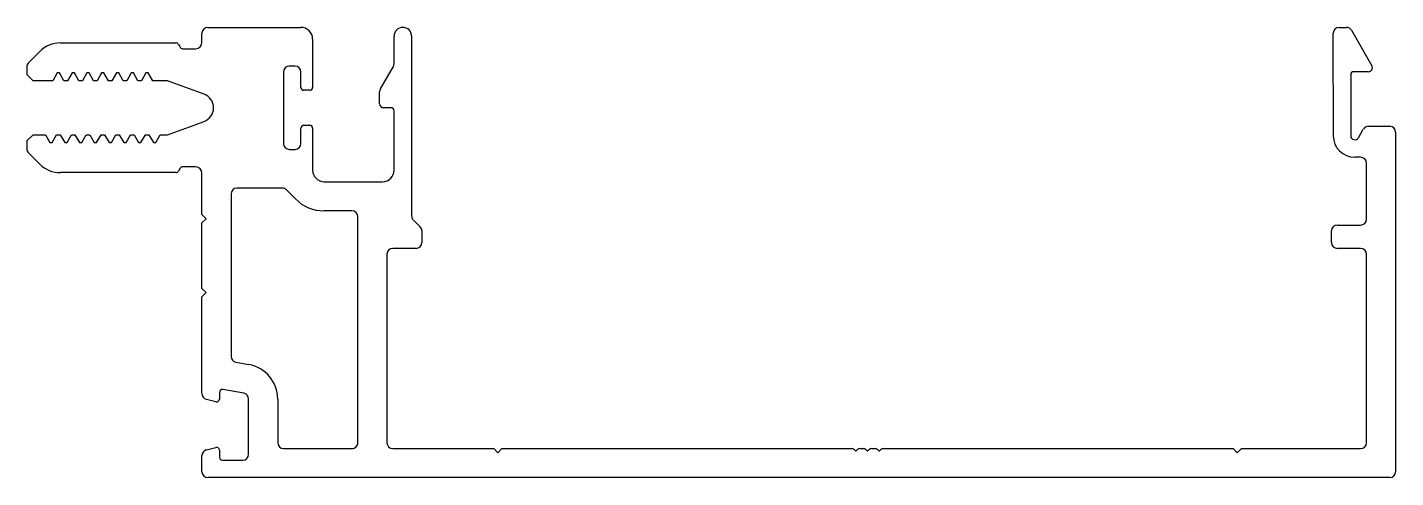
# Model space of a CAD drawing. Extents: x 3 to 121, y 4 to 43.
import ezdxf

# ---------------------------------------------------------------- set-up
doc = ezdxf.new("R2010")
doc.units = 0
doc.layers.get('0').update_dxf_attribs({"linetype": 'CONTINUOUS'})

msp = doc.modelspace()

# ---------------------------------------------------------------- linework, layer by layer
for p, q in [((18.28, 41.63), (18.28, 42.41)), ((18.78, 42.91), (26.78, 42.91)), ((115.44, 33.61), (115.43, 42.41)), ((115.93, 42.91), (116.56, 42.91)), ((116.99, 42.66), (118.75, 39.62)), ((6.12, 41.58), (16.04, 41.58)), ((16.26, 41.46), (16.4, 41.21)), ((27.78, 41.91), (27.78, 37.76)), ((34.78, 39.81), (34.78, 42.16)), ((36.28, 42.16), (36.28, 26.73)), ((3.36, 39.85), (4.36, 40.85)), ((16.62, 41.08), (17.73, 41.08)), ((3.28, 38.83), (3.28, 39.67)), ((3.78, 38.33), (3.28, 38.83)), ((5.85, 39), (5.47, 38.33)), ((6.05, 39), (5.85, 39)), ((6.43, 38.33), (6.05, 39)), ((7.12, 39), (6.74, 38.33)), ((7.32, 39), (7.12, 39)), ((7.7, 38.33), (7.32, 39)), ((8.39, 39), (8.01, 38.33)), ((8.59, 39), (8.39, 39)), ((8.97, 38.33), (8.59, 39)), ((9.66, 39), (9.28, 38.33)), ((9.86, 39), (9.66, 39)), ((10.24, 38.33), (9.86, 39)), ((10.93, 39), (10.55, 38.33)), ((11.13, 39), (10.93, 39)), ((11.51, 38.33), (11.13, 39)), ((12.2, 39), (11.82, 38.33)), ((12.4, 39), (12.2, 39)), ((12.78, 38.33), (12.4, 39)), ((13.47, 39), (13.09, 38.33)), ((13.67, 39), (13.47, 39)), ((14.05, 38.33), (13.67, 39)), ((25.28, 39.08), (25.28, 32.94)), ((26.28, 39.58), (25.78, 39.58)), ((26.78, 37.76), (26.78, 39.08)), ((33.6, 37.63), (34.72, 39.56)), ((116.93, 38.85), (116.93, 33.61)), ((118.44, 39.1), (117.18, 39.1)), ((5.47, 38.33), (3.78, 38.33)), ((6.74, 38.33), (6.43, 38.33)), ((8.01, 38.33), (7.7, 38.33)), ((9.28, 38.33), (8.97, 38.33)), ((10.55, 38.33), (10.24, 38.33)), ((11.82, 38.33), (11.51, 38.33)), ((13.09, 38.33), (12.78, 38.33)), ((15.32, 38.33), (14.05, 38.33)), ((18.46, 37.19), (15.32, 38.33)), ((27.53, 37.51), (27.03, 37.51)), ((33.53, 36.36), (33.53, 37.38)), ((34.53, 36.01), (33.88, 36.01)), ((34.78, 30.66), (34.78, 35.76)), ((15.32, 33.69), (18.46, 34.84)), ((26.78, 32.94), (26.78, 34.26)), ((27.03, 34.51), (27.53, 34.51)), ((27.78, 34.26), (27.78, 30.66)), ((117.59, 33.44), (118.01, 34.17)), ((118.45, 34.42), (120.28, 34.42)), ((3.28, 33.19), (3.78, 33.69)), ((3.28, 32.35), (3.28, 33.19)), ((3.78, 33.69), (4.83, 33.69)), ((4.83, 33.69), (5.22, 33.03)), ((5.22, 33.03), (5.42, 33.03)), ((5.42, 33.03), (5.8, 33.69)), ((5.8, 33.69), (6.1, 33.69)), ((6.1, 33.69), (6.49, 33.03)), ((6.49, 33.03), (6.69, 33.03)), ((6.69, 33.03), (7.07, 33.69)), ((7.07, 33.69), (7.37, 33.69)), ((7.37, 33.69), (7.76, 33.03)), ((7.76, 33.03), (7.96, 33.03)), ((7.96, 33.03), (8.34, 33.69)), ((8.34, 33.69), (8.64, 33.69)), ((8.64, 33.69), (9.03, 33.03)), ((9.03, 33.03), (9.23, 33.03)), ((9.23, 33.03), (9.61, 33.69)), ((9.61, 33.69), (9.91, 33.69)), ((9.91, 33.69), (10.3, 33.03)), ((10.3, 33.03), (10.5, 33.03)), ((10.5, 33.03), (10.88, 33.69)), ((10.88, 33.69), (11.18, 33.69)), ((11.18, 33.69), (11.57, 33.03)), ((11.57, 33.03), (11.77, 33.03)), ((11.77, 33.03), (12.15, 33.69)), ((12.15, 33.69), (12.45, 33.69)), ((12.45, 33.69), (12.84, 33.03)), ((12.84, 33.03), (13.04, 33.03)), ((13.04, 33.03), (13.42, 33.69)), ((13.42, 33.69), (13.72, 33.69)), ((13.72, 33.69), (14.11, 33.03)), ((14.11, 33.03), (14.31, 33.03)), ((14.31, 33.03), (14.69, 33.69)), ((14.69, 33.69), (15.32, 33.69)), ((120.78, 33.92), (120.78, 4.76)), ((4.36, 31.17), (3.36, 32.17)), ((25.78, 32.44), (26.28, 32.44)), ((117.78, 31.76), (117.28, 31.76)), ((16.4, 30.82), (16.26, 30.57)), ((17.73, 30.94), (16.62, 30.94)), ((118.28, 26.44), (118.28, 31.26)), ((16.04, 30.44), (6.12, 30.44)), ((18.28, 26.84), (18.28, 30.39)), ((28.78, 29.66), (33.78, 29.66)), ((20.78, 28.61), (20.78, 14.66)), ((25.18, 29.11), (21.28, 29.11)), ((26.31, 28.19), (25.53, 28.96)), ((31.16, 27.16), (28.78, 27.16)), ((18.64, 26.49), (18.28, 26.84)), ((18.28, 26.13), (18.64, 26.49)), ((18.28, 20.49), (18.28, 26.13)), ((31.66, 7.26), (31.66, 26.66)), ((36.43, 26.37), (37.01, 25.79)), ((115.78, 25.94), (117.78, 25.94)), ((37.16, 25.44), (37.16, 24.44)), ((115.28, 24.44), (115.28, 25.44)), ((36.66, 23.94), (34.66, 23.94)), ((117.78, 23.94), (115.78, 23.94)), ((34.16, 23.44), (34.16, 7.26)), ((118.28, 7.26), (118.28, 23.44)), ((18.64, 20.14), (18.28, 20.49)), ((18.28, 19.78), (18.64, 20.14)), ((18.28, 11.47), (18.28, 19.78)), ((21.2, 14.16), (22.31, 13.97)), ((21.87, 11.51), (20.08, 11.82)), ((19.47, 10.77), (18.66, 10.98)), ((19.78, 11.58), (19.78, 11.01)), ((22.28, 6.26), (22.28, 11.01)), ((24.78, 11.01), (24.78, 7.26)), ((18.28, 4.76), (18.28, 6.15)), ((18.66, 6.64), (19.47, 6.86)), ((19.78, 6.61), (19.78, 6.01)), ((25.28, 6.76), (31.16, 6.76)), ((34.66, 6.76), (43.33, 6.76)), ((43.33, 6.76), (43.68, 6.4)), ((43.68, 6.4), (44.04, 6.76)), ((44.04, 6.76), (74.08, 6.76)), ((74.26, 6.69), (74.43, 6.52)), ((74.44, 6.52), (74.61, 6.69)), ((74.79, 6.76), (75.08, 6.76)), ((75.26, 6.69), (75.43, 6.52)), ((75.44, 6.52), (75.61, 6.69)), ((75.79, 6.76), (76.08, 6.76)), ((76.26, 6.69), (76.43, 6.52)), ((76.44, 6.52), (76.61, 6.69)), ((76.79, 6.76), (106.83, 6.76)), ((106.83, 6.76), (107.18, 6.4)), ((107.18, 6.4), (107.54, 6.76)), ((107.54, 6.76), (117.78, 6.76)), ((20.03, 5.76), (21.78, 5.76)), ((120.28, 4.26), (18.78, 4.26))]:
    msp.add_line(p, q)
for centre, radius, start, end in [((18.78, 42.41), 0.5, 90, 180), ((26.78, 41.91), 1, 360, 90), ((35.53, 42.16), 0.75, 0, 180), ((115.93, 42.41), 0.5, 90, 180), ((116.56, 42.41), 0.5, 30, 90), ((6.12, 39.08), 2.5, 90, 135), ((16.04, 41.33), 0.25, 30, 90), ((16.62, 41.33), 0.25, 210, 270), ((17.73, 41.63), 0.55, 270, 360), ((3.53, 39.67), 0.25, 135, 180), ((25.78, 39.08), 0.5, 90, 180), ((26.28, 39.08), 0.5, 0, 90), ((34.28, 39.81), 0.5, 330, 0), ((117.18, 38.85), 0.25, 90, 180), ((118.44, 39.45), 0.35, 270, 30), ((27.03, 37.76), 0.25, 180, 270), ((27.53, 37.76), 0.25, 270, 0), ((34.03, 37.38), 0.5, 150, 180), ((18.03, 36.01), 1.25, 290, 70), ((33.88, 36.36), 0.35, 180, 270), ((34.53, 35.76), 0.25, 0, 90), ((27.03, 34.26), 0.25, 90, 180), ((27.53, 34.26), 0.25, 0, 90), ((118.45, 33.92), 0.5, 90, 150), ((120.28, 33.92), 0.5, 0, 90), ((25.78, 32.94), 0.5, 180, 270), ((26.28, 32.94), 0.5, 270, 360), ((117.28, 33.61), 1.85, 180.0102, 270), ((117.28, 33.61), 0.35, 180, 330), ((3.53, 32.35), 0.25, 180, 225), ((117.78, 31.26), 0.5, 0, 90), ((6.12, 32.94), 2.5, 225, 270), ((16.04, 30.69), 0.25, 270, 330), ((16.62, 30.69), 0.25, 90, 150), ((17.73, 30.39), 0.55, 360, 90), ((28.78, 30.66), 1, 180, 270), ((33.78, 30.66), 1, 270, 360), ((21.28, 28.61), 0.5, 90, 180), ((25.18, 28.61), 0.5, 45, 90), ((28.78, 30.66), 3.5, 225, 270), ((31.16, 26.66), 0.5, 360, 90), ((36.78, 26.73), 0.5, 180, 225), ((115.78, 25.44), 0.5, 90, 180), ((117.78, 26.44), 0.5, 270, 0), ((36.66, 25.44), 0.5, 360, 45), ((34.66, 23.44), 0.5, 90, 180), ((36.66, 24.44), 0.5, 270, 0), ((115.78, 24.44), 0.5, 180, 270), ((117.78, 23.44), 0.5, 0, 90), ((21.28, 14.66), 0.5, 180, 260), ((21.78, 11.01), 3, 0, 80), ((20.03, 11.58), 0.25, 80, 180), ((18.78, 11.47), 0.5, 180, 255), ((19.53, 11.01), 0.25, 255, 360), ((21.78, 11.01), 0.5, 0, 80), ((25.28, 7.26), 0.5, 180, 269.9915), ((31.16, 7.26), 0.5, 269.9915, 360), ((34.66, 7.26), 0.5, 180, 270), ((117.78, 7.26), 0.5, 270, 0), ((18.78, 6.15), 0.5, 105, 180), ((19.53, 6.61), 0.25, 0, 105), ((20.03, 6.01), 0.25, 180, 270), ((21.78, 6.26), 0.5, 270, 360), ((74.08, 6.51), 0.25, 45, 90), ((74.43, 6.52), 0.008, 225, 315), ((74.79, 6.51), 0.25, 90, 135), ((75.08, 6.51), 0.25, 45, 90), ((75.43, 6.52), 0.008, 225, 315), ((75.79, 6.51), 0.25, 90, 135), ((76.08, 6.51), 0.25, 45, 90), ((76.43, 6.52), 0.008, 225, 315), ((76.79, 6.51), 0.25, 90, 135), ((18.78, 4.76), 0.5, 180, 270), ((120.28, 4.76), 0.5, 270, 0)]:
    msp.add_arc(centre, radius, start, end)

doc.saveas('drawing.dxf')
